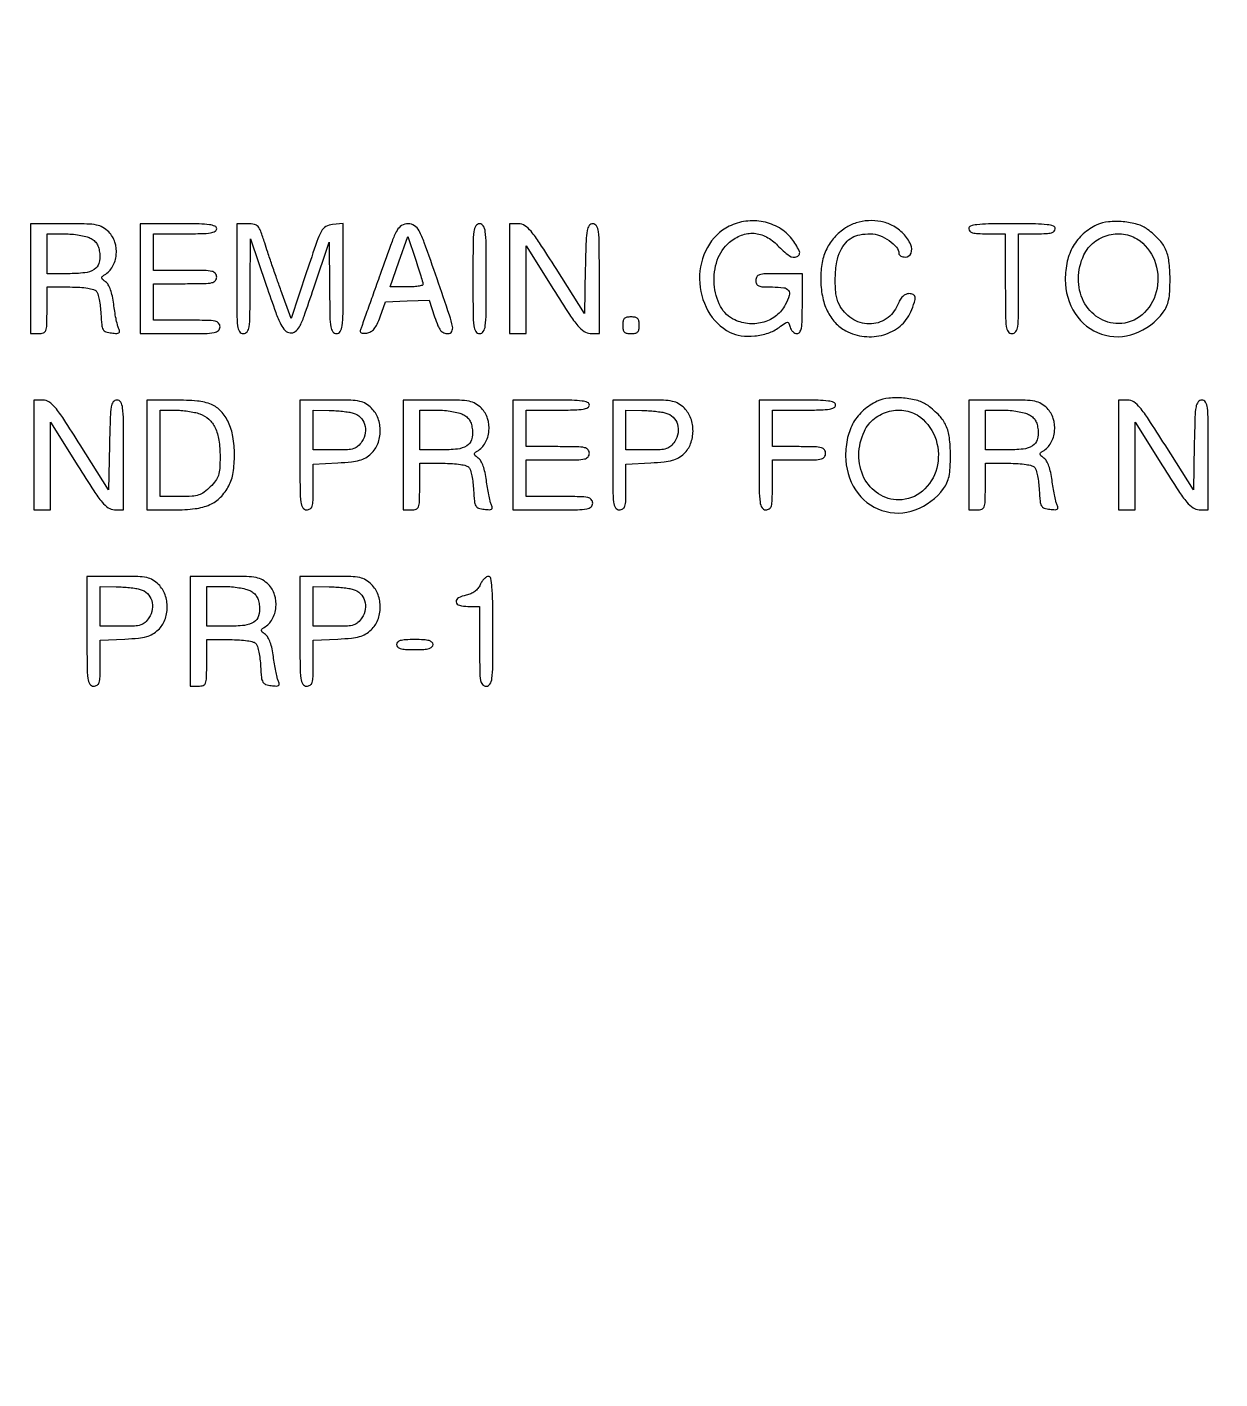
# Model space of a CAD drawing. Extents: x 0 to 1066, y 0 to 761.
# Drawn here: x 835.76 to 866.09, y 598.02 to 632.4 of the extents above; entities that cross this region are included whole.
import ezdxf

# ---------------------------------------------------------------- set-up
doc = ezdxf.new("R2010")
doc.units = 0
doc.header["$MEASUREMENT"] = 0

msp = doc.modelspace()

# ---------------------------------------------------------------- linework, layer by layer
msp.add_lwpolyline([(183.390323, 95.266879, 0.000001), (192.989143, 95.254457, 0.000118)], format="xyb")
for points in [[(409.06215, 749.15415), (40.8618, 749.132981), (40.8618, 380.65769), (40.8618, 12.1824), (501.2973, 12.1824), (961.7328, 12.1824), (961.7328, 380.646631), (961.7328, 749.110861), (961.41555, 749.1633, 0.040886), (961.153339, 749.184871, 0.000002), (934.190609, 749.194398, 0.000089), (904.448031, 749.199508, 0.000054), (869.1804, 749.195529, -0.000029), (813.61687, 749.186499, -0.000004), (696.10453, 749.175037, -0.000004), (556.774728, 749.163736, -0.000004)], [(835.848, 625.9977), (835.848, 624.6018), (836.0595, 624.6018, 0.0831), (836.181689, 624.622249, 0.227859), (836.242296, 624.68217, 0.080329), (836.26675, 624.814518, 0.005599), (836.271, 625.194), (836.271, 625.7862), (836.852841, 625.7862, -0.013531), (837.105595, 625.779359, -0.026444), (837.305899, 625.757845, -0.031002), (837.453495, 625.724552, -0.149661), (837.524575, 625.677885, -0.1047), (837.561059, 625.6085, -0.018716), (837.595763, 625.46546, -0.019494), (837.624053, 625.291936, -0.01651), (837.640684, 625.106835, 0.010203), (837.66277, 624.820567, 0.101968), (837.698158, 624.706428, 0.188275), (837.768464, 624.647841, 0.052261), (837.911189, 624.616208, 0.016658), (838.046401, 624.605317, 0.168375), (838.099777, 624.621045, 0.298821), (838.115148, 624.66069, 0.0489), (838.088874, 624.743108, -0.042437), (838.059589, 624.831032, -0.0094), (838.025253, 624.986119, -0.009705), (837.992322, 625.167422, -0.009216), (837.965821, 625.353012, 0.021735), (837.932452, 625.551124, 0.03455), (837.885053, 625.716327, 0.041334), (837.827149, 625.84222, 0.10683), (837.761083, 625.916555, -0.023034), (837.684585, 625.978091, -0.175097), (837.662739, 626.018021, -0.254349), (837.675588, 626.053866, -0.049067), (837.733247, 626.095943, 0.132509), (837.936567, 626.303554, 0.103845), (838.031459, 626.605469, 0.101422), (837.997796, 626.926195, 0.120242), (837.839945, 627.185945, 0.06298), (837.689593, 627.30254, 0.087018), (837.53012, 627.362604, 0.041637), (837.284257, 627.388115, 0.005041), (836.740145, 627.3936), (835.848, 627.3936)], [(837.3708, 627.030874, -0.060646), (837.469984, 626.964842, -0.080088), (837.540027, 626.882097, -0.072192), (837.58525, 626.77468, -0.039744), (837.610109, 626.634005, -0.094387), (837.587148, 626.387186, -0.183479), (837.470024, 626.231149, -0.114529), (837.230705, 626.147593, -0.026968), (836.80473, 626.1246), (836.271, 626.1246), (836.271, 626.6322), (836.271, 627.1398), (836.71515, 627.138553, -0.020949), (836.90071, 627.130253, -0.019049), (837.090959, 627.106408, -0.019457), (837.259412, 627.071964, -0.056467)], [(838.6398, 625.9977), (838.6398, 624.6018), (839.655, 624.6018, 0.002988), (840.286739, 624.605575, 0.038318), (840.52215, 624.626475, 0.142907), (840.628709, 624.677823, 0.212584), (840.6702, 624.771, 0.186821), (840.634485, 624.863249, 0.160003), (840.5433, 624.91482, 0.045528), (840.343104, 624.936202, 0.003852), (839.8242, 624.9402), (838.9782, 624.9402), (838.9782, 625.4055), (838.9782, 625.8708), (839.7819, 625.8708, 0.004147), (840.272609, 625.87487, 0.047763), (840.463988, 625.896403, 0.16431), (840.551394, 625.947993, 0.179874), (840.5856, 626.04, 0.179874), (840.551394, 626.132007, 0.16431), (840.463988, 626.183597, 0.047763), (840.272609, 626.20513, 0.004147), (839.7819, 626.2092), (838.9782, 626.2092), (838.9782, 626.6745), (838.9782, 627.1398), (839.7819, 627.1398, 0.005528), (840.209995, 627.144533, 0.033635), (840.4305, 627.164289, 0.080293), (840.546387, 627.202288, 0.280451), (840.5856, 627.2667, 0.303591), (840.541571, 627.33253, 0.065619), (840.4023, 627.369691, 0.028132), (840.13891, 627.389073, 0.004301), (839.6127, 627.3936), (838.6398, 627.3936)], [(841.0932, 625.9977, 0.001966), (841.096683, 625.111904, 0.028197), (841.116914, 624.797437, 0.109374), (841.167156, 624.654727, 0.259183), (841.2624, 624.6018, 0.237869), (841.356793, 624.6494, 0.12358), (841.408319, 624.774477, 0.03244), (841.43044, 625.0504, 0.002404), (841.438262, 625.80735), (841.444925, 627.0129), (841.846671, 625.8285, 0.003701), (842.086538, 625.13818, 0.030982), (842.216269, 624.834531, 0.079019), (842.325857, 624.682132, 0.169009), (842.454408, 624.61927, 0.185163), (842.584324, 624.651921, 0.119302), (842.688025, 624.769938, 0.036454), (842.806149, 625.041302, 0.003093), (843.053996, 625.76137), (843.447593, 626.9283), (843.454796, 625.76505, 0.002523), (843.462985, 625.036471, 0.033567), (843.48532, 624.769257, 0.127152), (843.537024, 624.648131, 0.232668), (843.6312, 624.6018, 0.259738), (843.726474, 624.654873, 0.108963), (843.776696, 624.798108, 0.028092), (843.79692, 625.113686, 0.001957), (843.8004, 626.00306), (843.8004, 627.40432), (843.532, 627.37781, 0.110332), (843.362928, 627.322114, 0.133717), (843.24746, 627.202302, 0.042126), (843.132145, 626.941899, 0.00282), (842.870027, 626.169185), (842.476454, 624.98707), (842.217961, 625.703885, -0.002395), (842.107828, 626.013934, -0.001848), (841.990608, 626.35303, -0.001868), (841.883459, 626.670616, -0.004474), (841.806984, 626.90715, 0.010451), (841.706143, 627.206761, 0.095771), (841.636241, 627.324299, 0.164919), (841.542408, 627.37758, 0.047415), (841.37385, 627.3936), (841.0932, 627.3936)], [(844.739843, 626.102904, -0.000118), (844.561902, 625.600551, -0.000173), (844.405162, 625.15887, -0.00008), (844.2714, 624.782542, -0.003214), (844.241485, 624.700106, 0.122322), (844.236094, 624.651773, 0.241441), (844.257531, 624.620849, 0.128157), (844.309903, 624.60826, 0.030723), (844.399779, 624.615506, 0.094309), (844.502352, 624.650632, 0.090089), (844.586753, 624.72139, 0.062845), (844.662311, 624.839819, 0.022516), (844.73994, 625.0248), (844.879907, 625.4055), (845.431931, 625.430333), (845.983956, 625.455165), (846.125677, 625.028483, 0.015586), (846.208844, 624.801949, 0.073523), (846.278634, 624.682784, 0.128505), (846.359235, 624.622948, 0.096041), (846.468317, 624.6018, 0.265536), (846.562055, 624.655358, 0.185029), (846.582748, 624.778351, 0.031876), (846.505072, 625.066906, 0.00158), (846.186568, 625.997237, 0.002192), (845.864007, 626.916719, 0.035981), (845.733034, 627.215031, 0.129823), (845.613599, 627.344829, 0.143237), (845.4501, 627.392591, 0.135405), (845.287804, 627.347762, 0.132958), (845.170107, 627.225838, 0.038361), (845.043132, 626.946556, 0.002459)], [(847.0998, 625.9977, 0.001966), (847.103283, 625.111904, 0.028197), (847.123514, 624.797437, 0.109374), (847.173756, 624.654727, 0.259183), (847.269, 624.6018, 0.259183), (847.364244, 624.654727, 0.109374), (847.414486, 624.797437, 0.028197), (847.434717, 625.111904, 0.001966), (847.4382, 625.9977, 0.001966), (847.434717, 626.883496, 0.028197), (847.414486, 627.197962, 0.109374), (847.364244, 627.340673, 0.259183), (847.269, 627.3936, 0.259183), (847.173756, 627.340673, 0.109374), (847.123514, 627.197962, 0.028197), (847.103283, 626.883496, 0.001966)], [(848.0304, 625.9977), (848.0304, 624.6018), (848.2419, 624.6018), (848.4534, 624.6018), (848.4534, 625.71874), (848.4534, 626.835681), (849.15135, 625.722175, 0.003964), (849.558192, 625.084393, 0.029731), (849.770791, 624.795968, 0.069798), (849.927088, 624.654174, 0.146703), (850.08195, 624.605234), (850.3146, 624.6018), (850.3146, 625.9977, 0.001998), (850.311082, 626.878242, 0.027744), (850.290923, 627.195465, 0.105182), (850.241521, 627.340387, 0.264061), (850.147787, 627.3936, 0.235214), (850.054827, 627.347308, 0.120933), (850.002172, 627.224836, 0.033481), (849.975806, 626.95778, 0.002711), (849.957437, 626.252887), (849.9339, 625.112173), (849.2148, 626.252497, 0.003789), (848.793516, 626.909468, 0.029398), (848.576933, 627.202462, 0.070275), (848.418998, 627.34527, 0.149384), (848.26305, 627.393211), (848.0304, 627.3936)], [(853.615686, 627.330019, 0.153648), (853.061144, 626.791766, 0.126594), (852.861454, 625.988108, 0.125007), (853.073852, 625.180027, 0.148016), (853.638097, 624.631639, 0.089499), (853.918522, 624.545284, 0.05532), (854.264386, 624.541936, 0.054674), (854.608167, 624.615242, 0.079495), (854.882982, 624.75761, -0.007243), (855.038819, 624.86937, -0.144502), (855.093841, 624.887644, -0.312578), (855.129547, 624.864643, -0.03422), (855.162356, 624.767009, 0.07168), (855.188971, 624.703865, 0.070292), (855.232472, 624.65033, 0.075723), (855.285615, 624.614212, 0.111906), (855.34038, 624.6018, 0.253212), (855.409429, 624.639164, 0.10123), (855.450305, 624.742395, 0.038242), (855.470542, 624.94654, 0.00559), (855.4752, 625.3632), (855.4752, 626.1246), (854.883, 626.1246, 0.006583), (854.533108, 626.119993, 0.063075), (854.385975, 626.097407, 0.183695), (854.31713, 626.045974, 0.142406), (854.2908, 625.9554, 0.110458), (854.310591, 625.866907, 0.189791), (854.364825, 625.81581, 0.083766), (854.476131, 625.791694, 0.011557), (854.7138, 625.7862, -0.030252), (855.00035, 625.768847, -0.207645), (855.119418, 625.699012, -0.240299), (855.139815, 625.571993, -0.040096), (855.042298, 625.336488, -0.10521), (854.820352, 625.063358, -0.096402), (854.499729, 624.893756, -0.092613), (854.127493, 624.852776, -0.088348), (853.758863, 624.947409, -0.166636), (853.395979, 625.290771, -0.103781), (853.234785, 625.859961, -0.099019), (853.313369, 626.469378, -0.137266), (853.622089, 626.922124, -0.083242), (853.92745, 627.10244, -0.108241), (854.247679, 627.151382, -0.107382), (854.560954, 627.062003, -0.080874), (854.84618, 626.8437, 0.045646), (855.145535, 626.579322, 0.27349), (855.344197, 626.559734, 0.416074), (855.396809, 626.705409, 0.05619), (855.207196, 627.011743, 0.094145), (854.890871, 627.287252, 0.083046), (854.481526, 627.442777, 0.081341), (854.036031, 627.458401, 0.08478)], [(856.570935, 627.287563, 0.059521), (856.289705, 627.044909, 0.071665), (856.093641, 626.756417, 0.067696), (855.979585, 626.410669, 0.046092), (855.94176, 625.9977, 0.046928), (855.983527, 625.557364, 0.064933), (856.10746, 625.180918, 0.073049), (856.308565, 624.882865, 0.084985), (856.577951, 624.673002, 0.097643), (857.049881, 624.528257, 0.096427), (857.543665, 624.572483, 0.101743), (857.964033, 624.793675, 0.122571), (858.229791, 625.150835, 0.014159), (858.327274, 625.404075, 0.109952), (858.342362, 625.529068, 0.270631), (858.295699, 625.593404, 0.104046), (858.183535, 625.617, 0.114604), (858.102812, 625.598251, 0.082582), (858.027341, 625.544233, 0.063617), (857.957742, 625.454134, 0.033734), (857.894597, 625.32771, -0.146002), (857.605944, 624.974914, -0.153341), (857.176887, 624.846506, -0.145013), (856.733132, 624.984521, -0.127542), (856.409659, 625.347779, -0.092304), (856.329796, 625.615672, -0.032542), (856.313468, 626.017802, -0.032807), (856.350088, 626.423277, -0.080571), (856.442933, 626.706808, -0.055474), (856.578436, 626.910026, -0.089424), (856.737978, 627.042645, -0.084376), (856.940718, 627.115911, -0.044636), (857.207784, 627.1398, -0.093381), (857.438931, 627.096251, -0.05945), (857.680999, 626.96676, -0.062243), (857.868568, 626.797445, -0.17995), (857.9286, 626.636045, 0.184164), (857.941473, 626.602282, 0.090405), (857.978303, 626.573581, 0.070274), (858.033055, 626.55413, 0.0503), (858.0978, 626.5476, 0.318476), (858.237829, 626.646859, 0.186315), (858.231189, 626.861737, 0.094847), (858.045278, 627.14035, 0.079164), (857.758466, 627.351783, 0.071596), (857.472371, 627.451155, 0.061422), (857.15413, 627.473041, 0.061644), (856.841258, 627.417026, 0.073306)], [(859.7052, 627.2667, 0.211442), (859.731997, 627.206165, 0.118311), (859.8039, 627.166718, 0.054498), (859.938025, 627.145436, 0.01212), (860.1705, 627.1398), (860.6358, 627.1398), (860.6358, 625.8708, 0.002222), (860.63936, 625.069707, 0.030926), (860.65977, 624.781575, 0.119596), (860.710448, 624.651152, 0.245279), (860.805, 624.6018, 0.245279), (860.899552, 624.651152, 0.119596), (860.95023, 624.781575, 0.030926), (860.97064, 625.069707, 0.002222), (860.9742, 625.8708), (860.9742, 627.1398), (861.4395, 627.1398, 0.01212), (861.671975, 627.145436, 0.054498), (861.8061, 627.166718, 0.118311), (861.878003, 627.206165, 0.211442), (861.9048, 627.2667, 0.317386), (861.857663, 627.333478, 0.056711), (861.70035, 627.37001, 0.025044), (861.40485, 627.389185, 0.00368), (860.805, 627.3936, 0.00368), (860.20515, 627.389185, 0.025044), (859.90965, 627.37001, 0.056711), (859.752337, 627.333478, 0.317386)], [(862.9623, 627.363459, 0.072618), (862.615733, 627.137132, 0.080694), (862.362692, 626.828192, 0.075981), (862.210095, 626.438866, 0.055527), (862.1586, 625.976603, 0.143324), (862.412623, 625.108621, 0.171146), (863.081278, 624.58713, 0.171676), (863.927467, 624.601241, 0.144177), (864.649073, 625.141981, 0.055296), (864.735903, 625.289889, 0.054876), (864.788477, 625.453607, 0.038271), (864.815632, 625.670457, 0.012019), (864.8235, 625.9977, 0.029924), (864.797033, 626.439536, 0.076856), (864.710941, 626.746936, 0.084354), (864.541742, 626.997039, 0.041617), (864.253525, 627.252136, 0.093322), (863.993428, 627.379456, 0.045811), (863.629215, 627.444814, 0.045643), (863.254895, 627.44286, 0.084474)], [(864.060943, 626.956396, -0.151807), (864.457607, 626.380269, -0.140196), (864.474215, 625.660743, -0.151432), (864.113154, 625.079792, -0.180456), (863.5122, 624.8556, -0.144517), (862.995851, 625.008025, -0.13356), (862.626124, 625.420206, -0.121094), (862.494019, 625.998482, -0.107067), (862.635023, 626.60139, -0.114802), (862.892423, 626.925175, -0.107036), (863.272704, 627.112291, -0.108346), (863.692434, 627.124112, -0.120281)], [(845.8308, 625.854321, -0.342675), (845.810038, 625.827584, -0.022329), (845.707556, 625.806211, -0.024984), (845.572086, 625.791111, -0.015263), (845.411247, 625.7862), (844.991694, 625.7862), (845.217835, 626.42769), (845.443975, 627.069179), (845.637388, 626.495811, -0.003345), (845.711489, 626.271189, -0.004781), (845.773985, 626.070859, -0.002686), (845.824142, 625.901209, -0.07064)], [(850.9068, 624.8133, 0.045527), (850.916592, 624.705984, 0.152009), (850.9491, 624.6441, 0.152009), (851.010984, 624.611592, 0.045527), (851.1183, 624.6018, 0.045527), (851.225616, 624.611592, 0.152009), (851.2875, 624.6441, 0.152009), (851.320008, 624.705984, 0.045527), (851.3298, 624.8133, 0.045527), (851.320008, 624.920616, 0.152009), (851.2875, 624.9825, 0.152009), (851.225616, 625.015008, 0.045527), (851.1183, 625.0248, 0.045527), (851.010984, 625.015008, 0.152009), (850.9491, 624.9825, 0.152009), (850.916592, 624.920616, 0.045527)], [(835.9326, 621.5139), (835.9326, 620.118), (836.1441, 620.118), (836.3556, 620.118), (836.3556, 621.23494), (836.3556, 622.351881), (837.05355, 621.238375, 0.003964), (837.460392, 620.600593, 0.029731), (837.672991, 620.312168, 0.069798), (837.829288, 620.170374, 0.146703), (837.98415, 620.121434), (838.2168, 620.118), (838.2168, 621.5139, 0.001998), (838.213282, 622.394442, 0.027744), (838.193123, 622.711665, 0.105182), (838.143721, 622.856587, 0.264061), (838.049987, 622.9098, 0.235214), (837.957027, 622.863508, 0.120933), (837.904372, 622.741036, 0.033481), (837.878006, 622.47398, 0.002711), (837.859637, 621.769087), (837.8361, 620.628373), (837.117, 621.768697, 0.003789), (836.695716, 622.425668, 0.029398), (836.479133, 622.718662, 0.070275), (836.321198, 622.86147, 0.149384), (836.16525, 622.909411), (835.9326, 622.9098)], [(838.809, 621.5139), (838.809, 620.118), (839.50695, 620.118316, 0.029182), (840.039299, 620.149655, 0.074441), (840.411381, 620.250934, 0.095484), (840.681339, 620.437513, 0.073646), (840.892241, 620.727609, 0.081911), (841.003365, 621.065038, 0.039763), (841.037573, 621.519096, 0.039604), (840.998994, 621.980319, 0.070879), (840.88532, 622.342477, 0.074492), (840.6952, 622.623758, 0.108088), (840.450812, 622.795431, 0.076631), (840.094473, 622.884173, 0.022781), (839.532301, 622.9098), (838.809, 622.9098)], [(842.7006, 621.5139, 0.001966), (842.704083, 620.628104, 0.028197), (842.724314, 620.313637, 0.109374), (842.774556, 620.170927, 0.259183), (842.8698, 620.118, 0.140682), (842.960294, 620.143976, 0.184361), (843.011711, 620.212019, 0.063958), (843.034359, 620.357209, 0.00675), (843.039, 620.700953), (843.039, 621.283906), (843.668147, 621.315677, 0.011508), (844.009582, 621.340807, 0.043779), (844.219535, 621.379877, 0.06558), (844.37289, 621.44516, 0.055245), (844.514147, 621.551171, 0.112864), (844.682302, 621.801324, 0.090007), (844.743066, 622.121552, 0.089464), (844.687485, 622.444455, 0.109556), (844.523345, 622.702145, 0.059748), (844.376468, 622.817567, 0.086446), (844.223168, 622.877773, 0.044403), (843.9928, 622.903919, 0.006067), (843.508145, 622.9098), (842.7006, 622.9098)], [(845.3232, 621.5139), (845.3232, 620.118), (845.5347, 620.118, 0.0831), (845.656889, 620.138449, 0.227859), (845.717496, 620.19837, 0.080329), (845.74195, 620.330718, 0.005599), (845.7462, 620.7102), (845.7462, 621.3024), (846.328041, 621.3024, -0.013531), (846.580795, 621.295559, -0.026444), (846.781099, 621.274045, -0.031002), (846.928695, 621.240752, -0.149661), (846.999775, 621.194085, -0.1047), (847.036259, 621.1247, -0.018716), (847.070963, 620.98166, -0.019494), (847.099253, 620.808136, -0.01651), (847.115884, 620.623035, 0.010203), (847.13797, 620.336767, 0.101968), (847.173358, 620.222628, 0.188275), (847.243664, 620.164041, 0.052261), (847.386389, 620.132408, 0.016658), (847.521601, 620.121517, 0.168375), (847.574977, 620.137245, 0.298821), (847.590348, 620.17689, 0.0489), (847.564074, 620.259308, -0.042437), (847.534789, 620.347232, -0.0094), (847.500453, 620.502319, -0.009705), (847.467522, 620.683622, -0.009216), (847.441021, 620.869212, 0.021735), (847.407652, 621.067324, 0.03455), (847.360253, 621.232527, 0.041334), (847.302349, 621.35842, 0.10683), (847.236283, 621.432755, -0.023034), (847.159785, 621.494291, -0.175097), (847.137939, 621.534221, -0.254349), (847.150788, 621.570066, -0.049067), (847.208447, 621.612143, 0.132509), (847.411767, 621.819754, 0.103845), (847.506659, 622.121669, 0.101422), (847.472996, 622.442395, 0.120242), (847.315145, 622.702145, 0.06298), (847.164793, 622.81874, 0.087018), (847.00532, 622.878804, 0.041637), (846.759457, 622.904315, 0.005041), (846.215345, 622.9098), (845.3232, 622.9098)], [(848.115, 621.5139), (848.115, 620.118), (849.1302, 620.118, 0.002988), (849.761939, 620.121775, 0.038318), (849.99735, 620.142675, 0.142907), (850.103909, 620.194023, 0.212584), (850.1454, 620.2872, 0.186821), (850.109685, 620.379449, 0.160003), (850.0185, 620.43102, 0.045528), (849.818304, 620.452402, 0.003852), (849.2994, 620.4564), (848.4534, 620.4564), (848.4534, 620.9217), (848.4534, 621.387), (849.2571, 621.387, 0.004147), (849.747809, 621.39107, 0.047763), (849.939188, 621.412603, 0.16431), (850.026594, 621.464193, 0.179874), (850.0608, 621.5562, 0.179874), (850.026594, 621.648207, 0.16431), (849.939188, 621.699797, 0.047763), (849.747809, 621.72133, 0.004147), (849.2571, 621.7254), (848.4534, 621.7254), (848.4534, 622.1907), (848.4534, 622.656), (849.2571, 622.656, 0.005528), (849.685195, 622.660733, 0.033635), (849.9057, 622.680489, 0.080293), (850.021587, 622.718488, 0.280451), (850.0608, 622.7829, 0.303591), (850.016771, 622.84873, 0.065619), (849.8775, 622.885891, 0.028132), (849.61411, 622.905273, 0.004301), (849.0879, 622.9098), (848.115, 622.9098)], [(850.653, 621.5139, 0.001966), (850.656483, 620.628104, 0.028197), (850.676714, 620.313637, 0.109374), (850.726956, 620.170927, 0.259183), (850.8222, 620.118, 0.140682), (850.912694, 620.143976, 0.184361), (850.964111, 620.212019, 0.063958), (850.986759, 620.357209, 0.00675), (850.9914, 620.700953), (850.9914, 621.283906), (851.620547, 621.315677, 0.011508), (851.961982, 621.340807, 0.043779), (852.171935, 621.379877, 0.06558), (852.32529, 621.44516, 0.055245), (852.466547, 621.551171, 0.112864), (852.634702, 621.801324, 0.090007), (852.695466, 622.121552, 0.089464), (852.639885, 622.444455, 0.109556), (852.475745, 622.702145, 0.059748), (852.328868, 622.817567, 0.086446), (852.175568, 622.877773, 0.044403), (851.9452, 622.903919, 0.006067), (851.460545, 622.9098), (850.653, 622.9098)], [(854.3754, 621.5139, 0.001966), (854.378883, 620.628104, 0.028197), (854.399114, 620.313637, 0.109374), (854.449356, 620.170927, 0.259183), (854.5446, 620.118, 0.150217), (854.635512, 620.145944, 0.180365), (854.68701, 620.218462, 0.059311), (854.709333, 620.374474, 0.005909), (854.7138, 620.7525), (854.7138, 621.387), (855.3906, 621.387, 0.005351), (855.796778, 621.391347, 0.055952), (855.96165, 621.413437, 0.176663), (856.03786, 621.464984, 0.157888), (856.0674, 621.5562, 0.157888), (856.03786, 621.647416, 0.176663), (855.96165, 621.698962, 0.055952), (855.796778, 621.721053, 0.005351), (855.3906, 621.7254), (854.7138, 621.7254), (854.7138, 622.1907), (854.7138, 622.656), (855.5175, 622.656, 0.005528), (855.945595, 622.660733, 0.033635), (856.1661, 622.680489, 0.080293), (856.281987, 622.718488, 0.280451), (856.3212, 622.7829, 0.303591), (856.277171, 622.84873, 0.065619), (856.1379, 622.885891, 0.028132), (855.87451, 622.905273, 0.004301), (855.3483, 622.9098), (854.3754, 622.9098)], [(857.3787, 622.879659, 0.072618), (857.032133, 622.653332, 0.080694), (856.779092, 622.344392, 0.075981), (856.626495, 621.955066, 0.055527), (856.575, 621.492803, 0.143324), (856.829023, 620.624821, 0.171146), (857.497678, 620.10333, 0.171676), (858.343867, 620.117441, 0.144177), (859.065473, 620.658181, 0.055296), (859.152303, 620.806089, 0.054876), (859.204877, 620.969807, 0.038271), (859.232032, 621.186657, 0.012019), (859.2399, 621.5139, 0.029924), (859.213433, 621.955736, 0.076856), (859.127341, 622.263136, 0.084354), (858.958142, 622.513239, 0.041617), (858.669925, 622.768336, 0.093322), (858.409828, 622.895656, 0.045811), (858.045615, 622.961014, 0.045643), (857.671295, 622.95906, 0.084474)], [(859.7052, 621.5139), (859.7052, 620.118), (859.9167, 620.118, 0.0831), (860.038889, 620.138449, 0.227859), (860.099496, 620.19837, 0.080329), (860.12395, 620.330718, 0.005599), (860.1282, 620.7102), (860.1282, 621.3024), (860.710041, 621.3024, -0.013531), (860.962795, 621.295559, -0.026444), (861.163099, 621.274045, -0.031002), (861.310695, 621.240752, -0.149661), (861.381775, 621.194085, -0.1047), (861.418259, 621.1247, -0.018716), (861.452963, 620.98166, -0.019494), (861.481253, 620.808136, -0.01651), (861.497884, 620.623035, 0.010203), (861.51997, 620.336767, 0.101968), (861.555358, 620.222628, 0.188275), (861.625664, 620.164041, 0.052261), (861.768389, 620.132408, 0.016658), (861.903601, 620.121517, 0.168375), (861.956977, 620.137245, 0.298821), (861.972348, 620.17689, 0.0489), (861.946074, 620.259308, -0.042437), (861.916789, 620.347232, -0.0094), (861.882453, 620.502319, -0.009705), (861.849522, 620.683622, -0.009216), (861.823021, 620.869212, 0.021735), (861.789652, 621.067324, 0.03455), (861.742253, 621.232527, 0.041334), (861.684349, 621.35842, 0.10683), (861.618283, 621.432755, -0.023034), (861.541785, 621.494291, -0.175097), (861.519939, 621.534221, -0.254349), (861.532788, 621.570066, -0.049067), (861.590447, 621.612143, 0.132509), (861.793767, 621.819754, 0.103845), (861.888659, 622.121669, 0.101422), (861.854996, 622.442395, 0.120242), (861.697145, 622.702145, 0.06298), (861.546793, 622.81874, 0.087018), (861.38732, 622.878804, 0.041637), (861.141457, 622.904315, 0.005041), (860.597345, 622.9098), (859.7052, 622.9098)], [(863.5122, 621.5139), (863.5122, 620.118), (863.7237, 620.118), (863.9352, 620.118), (863.9352, 621.23494), (863.9352, 622.351881), (864.63315, 621.238375, 0.003964), (865.039992, 620.600593, 0.029731), (865.252591, 620.312168, 0.069798), (865.408888, 620.170374, 0.146703), (865.56375, 620.121434), (865.7964, 620.118), (865.7964, 621.5139, 0.001998), (865.792882, 622.394442, 0.027744), (865.772723, 622.711665, 0.105182), (865.723321, 622.856587, 0.264061), (865.629587, 622.9098, 0.235214), (865.536627, 622.863508, 0.120933), (865.483972, 622.741036, 0.033481), (865.457606, 622.47398, 0.002711), (865.439237, 621.769087), (865.4157, 620.628373), (864.6966, 621.768697, 0.003789), (864.275316, 622.425668, 0.029398), (864.058733, 622.718662, 0.070275), (863.900798, 622.86147, 0.149384), (863.74485, 622.909411), (863.5122, 622.9098)], [(840.152546, 622.562228, -0.100938), (840.383954, 622.424576, -0.097973), (840.5459, 622.205998, -0.075301), (840.640174, 621.89239, -0.035439), (840.6702, 621.469294, -0.01459), (840.661468, 621.170107, -0.063603), (840.628868, 620.996282, -0.082906), (840.558058, 620.859554, -0.035541), (840.422908, 620.703692, -0.035461), (840.267345, 620.568758, -0.082581), (840.130842, 620.497897, -0.063751), (839.957748, 620.465198, -0.014846), (839.661508, 620.4564), (839.1474, 620.4564), (839.1474, 621.5562), (839.1474, 622.656), (839.515476, 622.656, -0.021265), (839.676066, 622.649167, -0.015275), (839.854446, 622.628454, -0.01547), (840.023304, 622.598237, -0.031864)], [(844.053441, 622.580482, -0.126389), (844.236123, 622.475183, -0.124401), (844.346758, 622.2943, -0.117273), (844.36177, 622.07363, -0.103994), (844.277775, 621.858856, -0.058855), (844.17733, 621.739024, -0.112942), (844.06973, 621.675881, -0.066033), (843.908448, 621.647552, -0.0105), (843.58695, 621.6408), (843.039, 621.6408), (843.039, 622.1484), (843.039, 622.656), (843.44085, 622.647567, -0.011737), (843.610156, 622.640035, -0.010287), (843.786562, 622.624382, -0.010395), (843.94529, 622.603652, -0.030206)], [(846.846, 622.547074, -0.060646), (846.945184, 622.481042, -0.080088), (847.015227, 622.398297, -0.072192), (847.06045, 622.29088, -0.039744), (847.085309, 622.150205, -0.094387), (847.062348, 621.903386, -0.183479), (846.945224, 621.747349, -0.114529), (846.705905, 621.663793, -0.026968), (846.27993, 621.6408), (845.7462, 621.6408), (845.7462, 622.1484), (845.7462, 622.656), (846.19035, 622.654753, -0.020949), (846.37591, 622.646453, -0.019049), (846.566159, 622.622608, -0.019457), (846.734612, 622.588164, -0.056467)], [(852.005841, 622.580482, -0.126389), (852.188523, 622.475183, -0.124401), (852.299158, 622.2943, -0.117273), (852.31417, 622.07363, -0.103994), (852.230175, 621.858856, -0.058855), (852.12973, 621.739024, -0.112942), (852.02213, 621.675881, -0.066033), (851.860848, 621.647552, -0.0105), (851.53935, 621.6408), (850.9914, 621.6408), (850.9914, 622.1484), (850.9914, 622.656), (851.39325, 622.647567, -0.011737), (851.562556, 622.640035, -0.010287), (851.738962, 622.624382, -0.010395), (851.89769, 622.603652, -0.030206)], [(858.477343, 622.472596, -0.151807), (858.874007, 621.896469, -0.140196), (858.890615, 621.176943, -0.151432), (858.529554, 620.595992, -0.180456), (857.9286, 620.3718, -0.144517), (857.412251, 620.524225, -0.13356), (857.042524, 620.936406, -0.121094), (856.910419, 621.514682, -0.107067), (857.051423, 622.11759, -0.114802), (857.308823, 622.441375, -0.107036), (857.689104, 622.628491, -0.108346), (858.108834, 622.640312, -0.120281)], [(861.228, 622.547074, -0.060646), (861.327184, 622.481042, -0.080088), (861.397227, 622.398297, -0.072192), (861.44245, 622.29088, -0.039744), (861.467309, 622.150205, -0.094387), (861.444348, 621.903386, -0.183479), (861.327224, 621.747349, -0.114529), (861.087905, 621.663793, -0.026968), (860.66193, 621.6408), (860.1282, 621.6408), (860.1282, 622.1484), (860.1282, 622.656), (860.57235, 622.654753, -0.020949), (860.75791, 622.646453, -0.019049), (860.948159, 622.622608, -0.019457), (861.116612, 622.588164, -0.056467)], [(837.2862, 617.0301, 0.001966), (837.289683, 616.144304, 0.028197), (837.309914, 615.829837, 0.109374), (837.360156, 615.687127, 0.259183), (837.4554, 615.6342, 0.140682), (837.545894, 615.660176, 0.184361), (837.597311, 615.728219, 0.063958), (837.619959, 615.873409, 0.00675), (837.6246, 616.217153), (837.6246, 616.800106), (838.253747, 616.831877, 0.011508), (838.595182, 616.857007, 0.043779), (838.805135, 616.896077, 0.06558), (838.95849, 616.96136, 0.055245), (839.099747, 617.067371, 0.112864), (839.267902, 617.317524, 0.090007), (839.328666, 617.637752, 0.089464), (839.273085, 617.960655, 0.109556), (839.108945, 618.218345, 0.059748), (838.962068, 618.333767, 0.086446), (838.808768, 618.393973, 0.044403), (838.5784, 618.420119, 0.006067), (838.093745, 618.426), (837.2862, 618.426)], [(839.9088, 617.0301), (839.9088, 615.6342), (840.1203, 615.6342, 0.0831), (840.242489, 615.654649, 0.227859), (840.303096, 615.71457, 0.080329), (840.32755, 615.846918, 0.005599), (840.3318, 616.2264), (840.3318, 616.8186), (840.913641, 616.8186, -0.013531), (841.166395, 616.811759, -0.026444), (841.366699, 616.790245, -0.031002), (841.514295, 616.756952, -0.149661), (841.585375, 616.710285, -0.1047), (841.621859, 616.6409, -0.018716), (841.656563, 616.49786, -0.019494), (841.684853, 616.324336, -0.01651), (841.701484, 616.139235, 0.010203), (841.72357, 615.852967, 0.101968), (841.758958, 615.738828, 0.188275), (841.829264, 615.680241, 0.052261), (841.971989, 615.648608, 0.016658), (842.107201, 615.637717, 0.168375), (842.160577, 615.653445, 0.298821), (842.175948, 615.69309, 0.0489), (842.149674, 615.775508, -0.042437), (842.120389, 615.863432, -0.0094), (842.086053, 616.018519, -0.009705), (842.053122, 616.199822, -0.009216), (842.026621, 616.385412, 0.021735), (841.993252, 616.583524, 0.03455), (841.945853, 616.748727, 0.041334), (841.887949, 616.87462, 0.10683), (841.821883, 616.948955, -0.023034), (841.745385, 617.010491, -0.175097), (841.723539, 617.050421, -0.254349), (841.736388, 617.086266, -0.049067), (841.794047, 617.128343, 0.132509), (841.997367, 617.335954, 0.103845), (842.092259, 617.637869, 0.101422), (842.058596, 617.958595, 0.120242), (841.900745, 618.218345, 0.06298), (841.750393, 618.33494, 0.087018), (841.59092, 618.395004, 0.041637), (841.345057, 618.420515, 0.005041), (840.800945, 618.426), (839.9088, 618.426)], [(842.7006, 617.0301, 0.001966), (842.704083, 616.144304, 0.028197), (842.724314, 615.829837, 0.109374), (842.774556, 615.687127, 0.259183), (842.8698, 615.6342, 0.140682), (842.960294, 615.660176, 0.184361), (843.011711, 615.728219, 0.063958), (843.034359, 615.873409, 0.00675), (843.039, 616.217153), (843.039, 616.800106), (843.668147, 616.831877, 0.011508), (844.009582, 616.857007, 0.043779), (844.219535, 616.896077, 0.06558), (844.37289, 616.96136, 0.055245), (844.514147, 617.067371, 0.112864), (844.682302, 617.317524, 0.090007), (844.743066, 617.637752, 0.089464), (844.687485, 617.960655, 0.109556), (844.523345, 618.218345, 0.059748), (844.376468, 618.333767, 0.086446), (844.223168, 618.393973, 0.044403), (843.9928, 618.420119, 0.006067), (843.508145, 618.426), (842.7006, 618.426)], [(847.283515, 618.212572, -0.064711), (847.22567, 618.119641, -0.060217), (847.144722, 618.042009, -0.058255), (847.044915, 617.98382, -0.053566), (846.931535, 617.948197, 0.065358), (846.729227, 617.87937, 0.325068), (846.676617, 617.779235, 0.303245), (846.755521, 617.69172, 0.062139), (846.9729, 617.6646), (847.269, 617.6646), (847.269, 616.6494, 0.002988), (847.272775, 616.017661, 0.038318), (847.293675, 615.78225, 0.142907), (847.345023, 615.675691, 0.212584), (847.4382, 615.6342, 0.259183), (847.533444, 615.687127, 0.109374), (847.583686, 615.829837, 0.028197), (847.603917, 616.144304, 0.001966), (847.6074, 617.0301, 0.003145), (847.602852, 617.753093, 0.017108), (847.584533, 618.144321, 0.025403), (847.553778, 618.376316, 0.36169), (847.49408, 618.426, 0.145979), (847.443714, 618.410975, 0.053133), (847.385482, 618.363306, 0.047037), (847.329096, 618.294237, 0.0408)], [(838.639041, 618.096682, -0.126389), (838.821723, 617.991383, -0.124401), (838.932358, 617.8105, -0.117273), (838.94737, 617.58983, -0.103994), (838.863375, 617.375056, -0.058855), (838.76293, 617.255224, -0.112942), (838.65533, 617.192081, -0.066033), (838.494048, 617.163752, -0.0105), (838.17255, 617.157), (837.6246, 617.157), (837.6246, 617.6646), (837.6246, 618.1722), (838.02645, 618.163767, -0.011737), (838.195756, 618.156235, -0.010287), (838.372162, 618.140582, -0.010395), (838.53089, 618.119852, -0.030206)], [(841.4316, 618.063274, -0.060646), (841.530784, 617.997242, -0.080088), (841.600827, 617.914497, -0.072192), (841.64605, 617.80708, -0.039744), (841.670909, 617.666405, -0.094387), (841.647948, 617.419586, -0.183479), (841.530824, 617.263549, -0.114529), (841.291505, 617.179993, -0.026968), (840.86553, 617.157), (840.3318, 617.157), (840.3318, 617.6646), (840.3318, 618.1722), (840.77595, 618.170953, -0.020949), (840.96151, 618.162653, -0.019049), (841.151759, 618.138808, -0.019457), (841.320212, 618.104364, -0.056467)], [(844.053441, 618.096682, -0.126389), (844.236123, 617.991383, -0.124401), (844.346758, 617.8105, -0.117273), (844.36177, 617.58983, -0.103994), (844.277775, 617.375056, -0.058855), (844.17733, 617.255224, -0.112942), (844.06973, 617.192081, -0.066033), (843.908448, 617.163752, -0.0105), (843.58695, 617.157), (843.039, 617.157), (843.039, 617.6646), (843.039, 618.1722), (843.44085, 618.163767, -0.011737), (843.610156, 618.156235, -0.010287), (843.786562, 618.140582, -0.010395), (843.94529, 618.119852, -0.030206)], [(845.154, 616.6917, 0.211442), (845.180797, 616.631165, 0.118311), (845.2527, 616.591718, 0.054498), (845.386825, 616.570436, 0.01212), (845.6193, 616.5648, 0.01212), (845.851775, 616.570436, 0.054498), (845.9859, 616.591718, 0.118311), (846.057803, 616.631165, 0.211442), (846.0846, 616.6917, 0.211442), (846.057803, 616.752235, 0.118311), (845.9859, 616.791682, 0.054498), (845.851775, 616.812964, 0.01212), (845.6193, 616.8186, 0.01212), (845.386825, 616.812964, 0.054498), (845.2527, 616.791682, 0.118311), (845.180797, 616.752235, 0.211442)]]:
    msp.add_lwpolyline(points, format="xyb", close=True)

doc.saveas('drawing.dxf')
